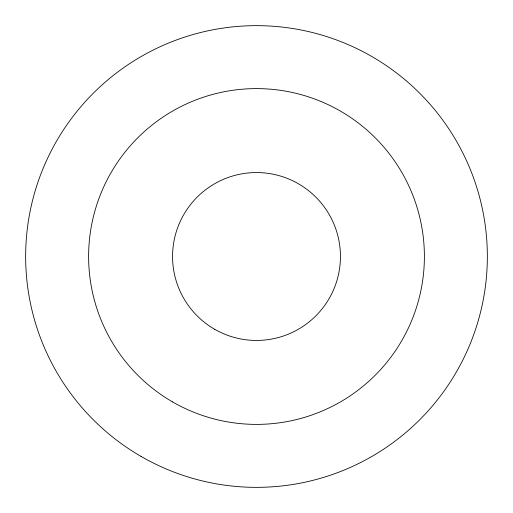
<?xml version="1.0" encoding="UTF-8"?>
<svg xmlns="http://www.w3.org/2000/svg" width="513" height="513" viewBox="0 0 513 513"><rect width="100%" height="100%" fill="white"/><g stroke="black" fill="none" stroke-linecap="round" stroke-linejoin="round"><path stroke-width="0.77" d="M141.075 456.423A230.85 230.85 0 0 0 487.35 256.5A230.85 230.85 0 0 0 141.075 56.577A230.85 230.85 0 0 0 141.075 456.423M214.53 329.199A83.946 83.946 0 0 0 340.446 256.5A83.946 83.946 0 0 0 214.53 183.801A83.946 83.946 0 0 0 214.53 329.199M172.554 401.897A167.892 167.892 0 0 0 424.392 256.5A167.892 167.892 0 0 0 172.554 111.103A167.892 167.892 0 0 0 172.554 401.897"/></g></svg>
